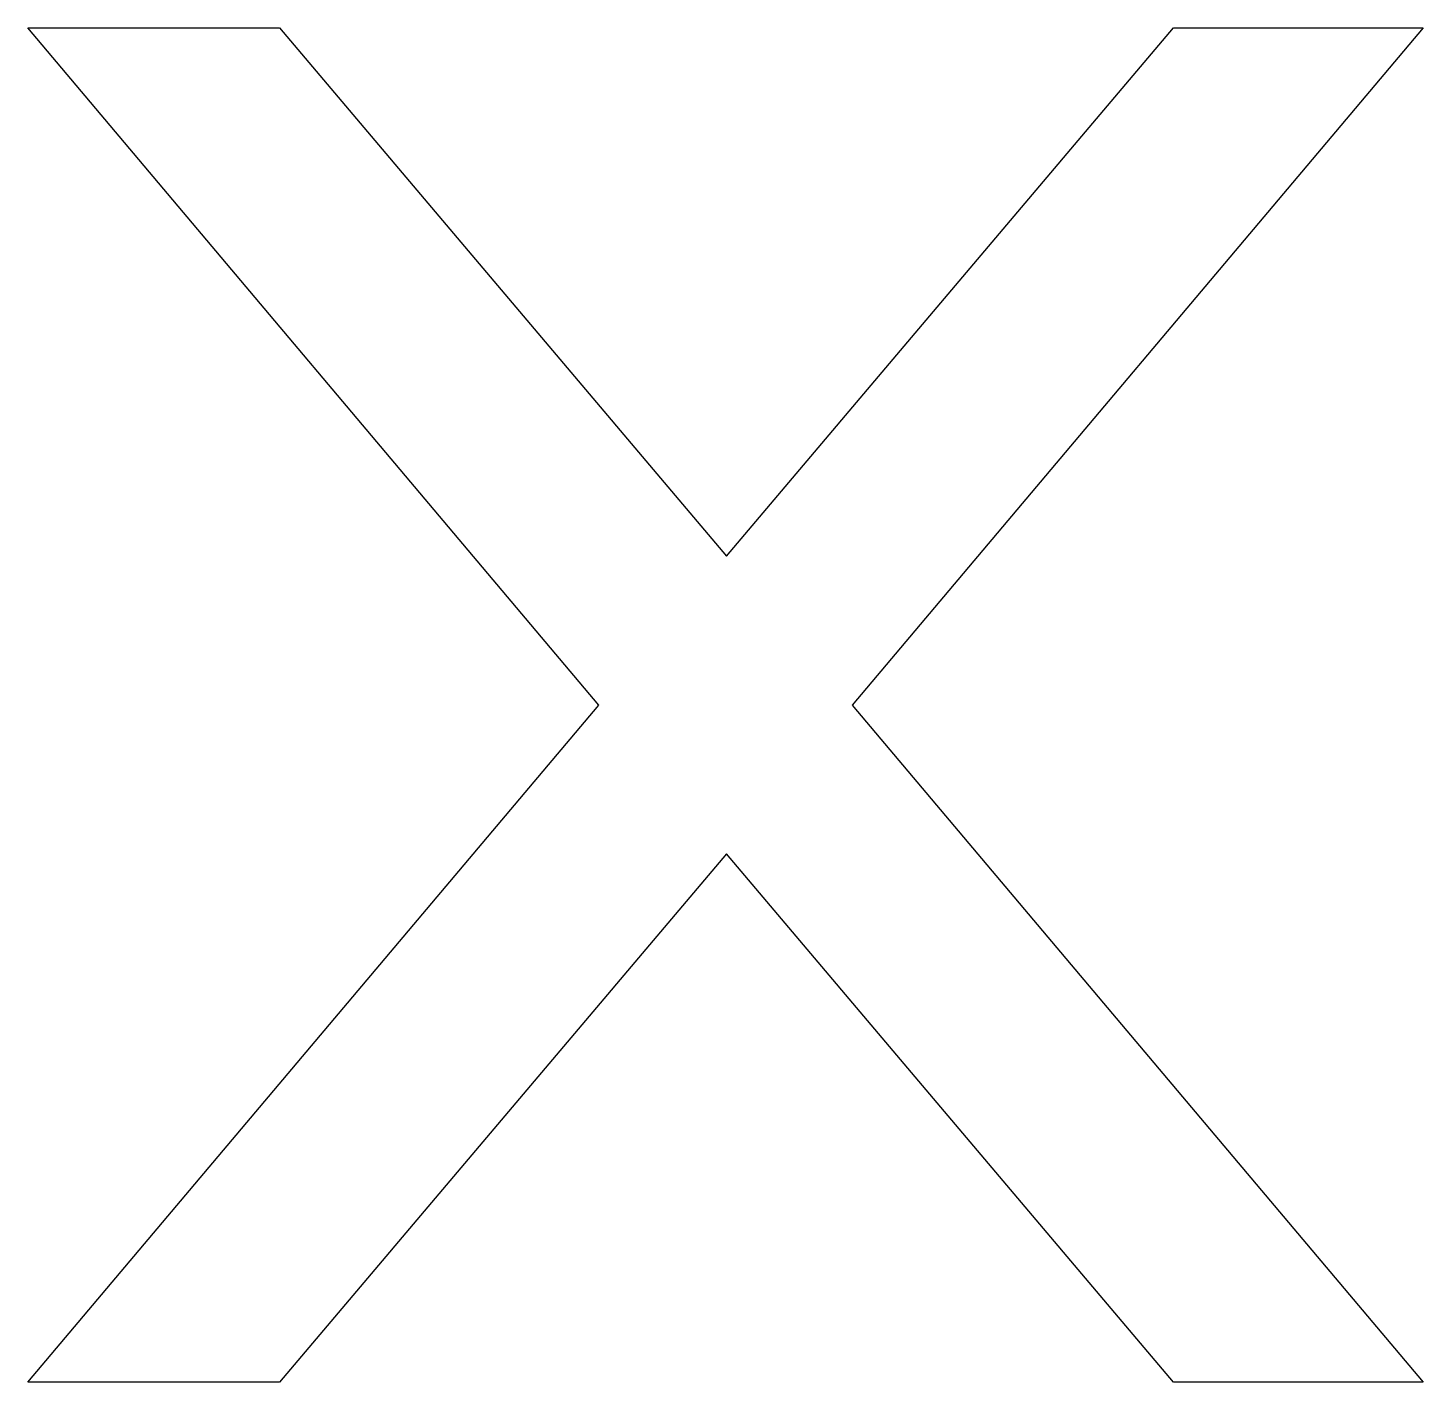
# Model space of a CAD drawing. Header units: metres. Extents: x 0 to 51.5, y 0 to 50.
import ezdxf

# ---------------------------------------------------------------- set-up
doc = ezdxf.new("R2010")
doc.units = ezdxf.units.M

msp = doc.modelspace()

# ---------------------------------------------------------------- linework, layer by layer
msp.add_lwpolyline([(51.5, 0), (42.286, 0), (25.786, 19.5), (9.286, 0), (0, 0), (21.071, 25), (0, 50), (9.286, 50), (25.786, 30.5), (42.286, 50), (51.5, 50), (30.429, 25), (51.5, 0)])

doc.saveas('drawing.dxf')
